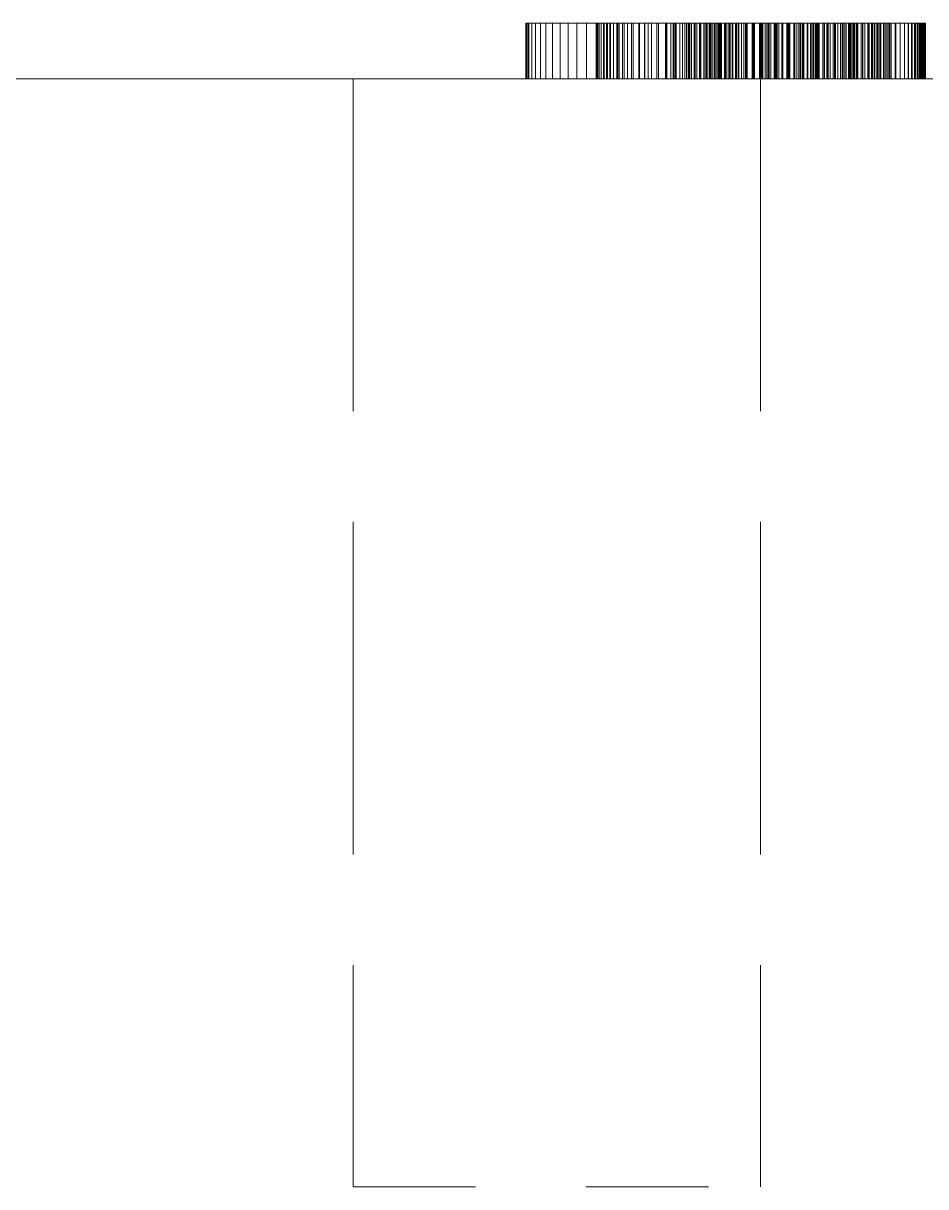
# Model space of a CAD drawing. Extents: x 23 to 587, y 4 to 413.
# Drawn here: x 466.975 to 467.789, y 193.924 to 194.974 of the extents above; entities that cross this region are included whole.
import ezdxf

# ---------------------------------------------------------------- set-up
doc = ezdxf.new("R2010")
doc.units = 0
doc.linetypes.add('DASHED', pattern=[15, 12, -3])
doc.layers.get('0').update_dxf_attribs({"lineweight": 13})

# ---------------------------------------------------------------- blocks, each defined once
blk = doc.blocks.new('BLOCK437')
at = {"color": 7, "linetype": 'DASHED', "lineweight": 13, "ltscale": 0.0025}
for p, q in [((-93.1317, 126.9), (-93.1317, 127)), ((-93.1316, 126.9), (-93.1316, 127)), ((-93.1302, 126.9), (-93.1302, 127)), ((-93.1298, 126.9), (-93.1298, 127)), ((-93.1269, 126.9), (-93.1269, 127)), ((-93.1263, 126.9), (-93.1263, 127)), ((-93.1212, 126.9), (-93.1212, 127)), ((-93.1143, 126.9), (-93.1143, 127)), ((-93.1058, 126.9), (-93.1058, 127)), ((-93.0956, 126.9), (-93.0956, 127)), ((-93.0837, 126.9), (-93.0837, 127)), ((-93.0703, 126.9), (-93.0703, 127)), ((-93.0556, 126.9), (-93.0556, 127)), ((-93.0397, 126.9), (-93.0397, 127)), ((-93.0225, 126.9), (-93.0225, 127)), ((-93.0049, 126.9), (-93.0049, 127)), ((-93.0041, 126.9), (-93.0041, 127)), ((-93.0041, 126.9), (-93.0041, 127)), ((-93.0041, 126.9), (-93.0041, 127)), ((-93.0023, 126.9), (-93.0023, 127)), ((-92.9997, 126.9), (-92.9997, 127)), ((-92.9962, 126.9), (-92.9962, 127)), ((-92.9919, 126.9), (-92.9919, 127)), ((-92.9906, 126.9), (-92.9906, 127)), ((-92.9866, 126.9), (-92.9866, 127)), ((-92.9844, 126.9), (-92.9844, 127)), ((-92.9805, 126.9), (-92.9805, 127)), ((-92.9794, 126.9), (-92.9794, 127)), ((-92.9735, 126.9), (-92.9735, 127)), ((-92.9675, 126.9), (-92.9675, 127)), ((-92.9657, 126.9), (-92.9657, 127)), ((-92.9634, 126.9), (-92.9634, 127)), ((-92.9573, 126.9), (-92.9573, 127)), ((-92.9547, 126.9), (-92.9547, 127)), ((-92.9482, 126.9), (-92.9482, 127)), ((-92.9411, 126.9), (-92.9411, 127)), ((-92.9411, 126.9), (-92.9411, 127)), ((-92.9384, 126.9), (-92.9384, 127)), ((-92.928, 126.9), (-92.928, 127)), ((-92.9266, 126.9), (-92.9266, 127)), ((-92.9176, 126.9), (-92.9176, 127)), ((-92.9169, 126.9), (-92.9169, 127)), ((-92.9114, 126.9), (-92.9114, 127)), ((-92.9051, 126.9), (-92.9051, 127)), ((-92.8953, 126.9), (-92.8953, 127)), ((-92.8928, 126.9), (-92.8928, 127)), ((-92.8927, 126.9), (-92.8927, 127)), ((-92.8796, 126.9), (-92.8796, 127)), ((-92.8785, 126.9), (-92.8785, 127)), ((-92.8776, 126.9), (-92.8776, 127)), ((-92.8701, 126.9), (-92.8701, 127)), ((-92.8658, 126.9), (-92.8658, 127)), ((-92.8648, 126.9), (-92.8648, 127)), ((-92.8622, 126.9), (-92.8622, 127)), ((-92.8608, 126.9), (-92.8608, 127)), ((-92.8538, 126.9), (-92.8538, 127)), ((-92.8492, 126.9), (-92.8492, 127)), ((-92.8451, 126.9), (-92.8451, 127)), ((-92.8422, 126.9), (-92.8422, 127)), ((-92.8388, 126.9), (-92.8388, 127)), ((-92.8374, 126.9), (-92.8374, 127)), ((-92.8358, 126.9), (-92.8358, 127)), ((-92.8328, 126.9), (-92.8328, 127)), ((-92.8283, 126.9), (-92.8283, 127)), ((-92.8262, 126.9), (-92.8262, 127)), ((-92.8231, 126.9), (-92.8231, 127)), ((-92.8182, 126.9), (-92.8182, 127)), ((-92.8166, 126.9), (-92.8166, 127)), ((-92.8161, 126.9), (-92.8161, 127)), ((-92.8105, 126.9), (-92.8105, 127)), ((-92.8084, 126.9), (-92.8084, 127)), ((-92.8057, 126.9), (-92.8057, 127)), ((-92.8036, 126.9), (-92.8036, 127)), ((-92.8006, 126.9), (-92.8006, 127)), ((-92.7991, 126.9), (-92.7991, 127)), ((-92.7977, 126.9), (-92.7977, 127)), ((-92.7947, 126.9), (-92.7947, 127)), ((-92.7912, 126.9), (-92.7912, 127)), ((-92.7902, 126.9), (-92.7902, 127)), ((-92.7873, 126.9), (-92.7873, 127)), ((-92.7848, 126.9), (-92.7848, 127)), ((-92.784, 126.9), (-92.784, 127)), ((-92.7837, 126.9), (-92.7837, 127)), ((-92.7836, 126.9), (-92.7836, 127)), ((-92.7834, 126.9), (-92.7834, 127)), ((-92.7817, 126.9), (-92.7817, 127)), ((-92.7805, 126.9), (-92.7805, 127)), ((-92.779, 126.9), (-92.779, 127)), ((-92.7735, 126.9), (-92.7735, 127)), ((-92.7717, 126.9), (-92.7717, 127)), ((-92.7692, 126.9), (-92.7692, 127)), ((-92.7658, 126.9), (-92.7658, 127)), ((-92.7639, 126.9), (-92.7639, 127)), ((-92.7633, 126.9), (-92.7633, 127)), ((-92.7598, 126.9), (-92.7598, 127)), ((-92.7585, 126.9), (-92.7585, 127)), ((-92.7581, 126.9), (-92.7581, 127)), ((-92.7538, 126.9), (-92.7538, 127)), ((-92.7516, 126.9), (-92.7516, 127)), ((-92.7489, 126.9), (-92.7489, 127)), ((-92.7477, 126.9), (-92.7477, 127)), ((-92.7426, 126.9), (-92.7426, 127)), ((-92.7386, 126.9), (-92.7386, 127)), ((-92.7356, 126.9), (-92.7356, 127)), ((-92.7353, 126.9), (-92.7353, 127)), ((-92.7339, 126.9), (-92.7339, 127)), ((-92.7326, 126.9), (-92.7326, 127)), ((-92.7237, 126.9), (-92.7237, 127)), ((-92.7227, 126.9), (-92.7227, 127)), ((-92.7215, 126.9), (-92.7215, 127)), ((-92.7204, 126.9), (-92.7204, 127)), ((-92.7191, 126.9), (-92.7191, 127)), ((-92.7099, 126.9), (-92.7099, 127)), ((-92.709, 126.9), (-92.709, 127)), ((-92.7077, 126.9), (-92.7077, 127)), ((-92.7061, 126.9), (-92.7061, 127)), ((-92.7044, 126.9), (-92.7044, 127)), ((-92.6999, 126.9), (-92.6999, 127)), ((-92.6969, 126.9), (-92.6969, 127)), ((-92.6948, 126.9), (-92.6948, 127)), ((-92.6926, 126.9), (-92.6926, 127)), ((-92.6897, 126.9), (-92.6897, 127)), ((-92.6836, 126.9), (-92.6836, 127)), ((-92.6833, 126.9), (-92.6833, 127)), ((-92.6817, 126.9), (-92.6817, 127)), ((-92.68, 126.9), (-92.68, 127)), ((-92.678, 126.9), (-92.678, 127)), ((-92.6751, 126.9), (-92.6751, 127)), ((-92.6701, 126.9), (-92.6701, 127)), ((-92.6695, 126.9), (-92.6695, 127)), ((-92.6683, 126.9), (-92.6683, 127)), ((-92.6607, 126.9), (-92.6607, 127)), ((-92.6594, 126.9), (-92.6594, 127)), ((-92.6584, 126.9), (-92.6584, 127)), ((-92.6574, 126.9), (-92.6574, 127)), ((-92.6564, 126.9), (-92.6564, 127)), ((-92.6556, 126.9), (-92.6556, 127)), ((-92.6483, 126.9), (-92.6483, 127)), ((-92.6475, 126.9), (-92.6475, 127)), ((-92.6463, 126.9), (-92.6463, 127)), ((-92.6428, 126.9), (-92.6428, 127)), ((-92.6392, 126.9), (-92.6392, 127)), ((-92.6384, 126.9), (-92.6384, 127)), ((-92.636, 126.9), (-92.636, 127)), ((-92.6329, 126.9), (-92.6329, 127)), ((-92.632, 126.9), (-92.632, 127)), ((-92.6311, 126.9), (-92.6311, 127)), ((-92.6301, 126.9), (-92.6301, 127)), ((-92.63, 126.9), (-92.63, 127)), ((-92.624, 126.9), (-92.624, 127)), ((-92.6229, 126.9), (-92.6229, 127)), ((-92.6182, 126.9), (-92.6182, 127)), ((-92.6179, 126.9), (-92.6179, 127)), ((-92.6179, 126.9), (-92.6179, 127)), ((-92.6173, 126.9), (-92.6173, 127)), ((-92.6169, 126.9), (-92.6169, 127)), ((-92.6136, 126.9), (-92.6136, 127)), ((-92.6128, 126.9), (-92.6128, 127)), ((-92.6121, 126.9), (-92.6121, 127)), ((-92.609, 126.9), (-92.609, 127)), ((-92.6085, 126.9), (-92.6085, 127)), ((-92.6065, 126.9), (-92.6065, 127)), ((-92.6065, 126.9), (-92.6065, 127)), ((-92.6062, 126.9), (-92.6062, 127)), ((-92.6055, 126.9), (-92.6055, 127)), ((-92.6052, 126.9), (-92.6052, 127)), ((-92.6051, 126.9), (-92.6051, 127)), ((-92.6031, 126.9), (-92.6031, 127)), ((-92.6022, 126.9), (-92.6022, 127)), ((-92.5959, 126.9), (-92.5959, 127)), ((-92.5937, 126.9), (-92.5937, 127)), ((-92.5929, 126.9), (-92.5929, 127)), ((-92.5885, 126.9), (-92.5885, 127)), ((-92.5875, 126.9), (-92.5875, 127)), ((-92.5874, 126.9), (-92.5874, 127)), ((-92.586, 126.9), (-92.586, 127)), ((-92.5829, 126.9), (-92.5829, 127)), ((-92.5769, 126.9), (-92.5769, 127)), ((-92.5745, 126.9), (-92.5745, 127)), ((-92.5738, 126.9), (-92.5738, 127)), ((-92.5731, 126.9), (-92.5731, 127)), ((-92.5731, 126.9), (-92.5731, 127)), ((-92.5729, 126.9), (-92.5729, 127)), ((-92.5685, 126.9), (-92.5685, 127)), ((-92.5642, 126.9), (-92.5642, 127)), ((-92.5611, 126.9), (-92.5611, 127)), ((-92.5608, 126.9), (-92.5608, 127)), ((-92.5593, 126.9), (-92.5593, 127)), ((-92.5593, 126.9), (-92.5593, 127)), ((-92.5564, 126.9), (-92.5564, 127)), ((-92.5564, 126.9), (-92.5564, 127)), ((-92.5539, 126.9), (-92.5539, 127)), ((-92.5495, 126.9), (-92.5495, 127)), ((-92.5481, 126.9), (-92.5481, 127)), ((-92.5479, 126.9), (-92.5479, 127)), ((-92.5467, 126.9), (-92.5467, 127)), ((-92.5458, 126.9), (-92.5458, 127)), ((-92.5436, 126.9), (-92.5436, 127)), ((-92.5429, 126.9), (-92.5429, 127)), ((-92.5406, 126.9), (-92.5406, 127)), ((-92.5388, 126.9), (-92.5388, 127)), ((-92.5387, 126.9), (-92.5387, 127)), ((-92.5358, 126.9), (-92.5358, 127)), ((-92.5357, 126.9), (-92.5357, 127)), ((-92.5357, 126.9), (-92.5357, 127)), ((-92.5351, 126.9), (-92.5351, 127)), ((-92.5338, 126.9), (-92.5338, 127)), ((-92.5337, 126.9), (-92.5337, 127)), ((-92.5328, 126.9), (-92.5328, 127)), ((-92.5328, 126.9), (-92.5328, 127)), ((-92.5327, 126.9), (-92.5327, 127)), ((-92.5265, 126.9), (-92.5265, 127)), ((-92.5245, 126.9), (-92.5245, 127)), ((-92.5238, 126.9), (-92.5238, 127)), ((-92.5202, 126.9), (-92.5202, 127)), ((-92.5148, 126.9), (-92.5148, 127)), ((-92.514, 126.9), (-92.514, 127)), ((-92.5125, 126.9), (-92.5125, 127)), ((-92.5081, 126.9), (-92.5081, 127)), ((-92.5062, 126.9), (-92.5062, 127)), ((-92.5031, 126.9), (-92.5031, 127)), ((-92.5017, 126.9), (-92.5017, 127)), ((-92.4986, 126.9), (-92.4986, 127)), ((-92.4964, 126.9), (-92.4964, 127)), ((-92.4939, 126.9), (-92.4939, 127)), ((-92.4919, 126.9), (-92.4919, 127)), ((-92.4914, 126.9), (-92.4914, 127)), ((-92.4863, 126.9), (-92.4863, 127)), ((-92.4863, 126.9), (-92.4863, 127)), ((-92.4853, 126.9), (-92.4853, 127)), ((-92.4819, 126.9), (-92.4819, 127)), ((-92.4818, 126.9), (-92.4818, 127)), ((-92.4817, 126.9), (-92.4817, 127)), ((-92.4785, 126.9), (-92.4785, 127)), ((-92.4785, 126.9), (-92.4785, 127)), ((-92.4763, 126.9), (-92.4763, 127)), ((-92.4763, 126.9), (-92.4763, 127)), ((-92.4751, 126.9), (-92.4751, 127)), ((-92.4751, 126.9), (-92.4751, 127)), ((-92.4749, 126.9), (-92.4749, 127)), ((-92.4725, 126.9), (-92.4725, 127)), ((-92.4653, 126.9), (-92.4653, 127)), ((-92.464, 126.9), (-92.464, 127)), ((-92.4565, 126.9), (-92.4565, 127)), ((-92.456, 126.9), (-92.456, 127)), ((-92.4487, 126.9), (-92.4487, 127)), ((-92.4484, 126.9), (-92.4484, 127)), ((-92.4419, 126.9), (-92.4419, 127)), ((-92.4411, 126.9), (-92.4411, 127)), ((-92.4359, 126.9), (-92.4359, 127)), ((-92.4345, 126.9), (-92.4345, 127)), ((-92.4304, 126.9), (-92.4304, 127)), ((-92.4288, 126.9), (-92.4288, 127)), ((-92.4255, 126.9), (-92.4255, 127)), ((-92.4237, 126.9), (-92.4237, 127)), ((-92.4212, 126.9), (-92.4212, 127)), ((-92.4194, 126.9), (-92.4194, 127)), ((-92.4175, 126.9), (-92.4175, 127)), ((-92.4159, 126.9), (-92.4159, 127)), ((-92.4144, 126.9), (-92.4144, 127)), ((-92.4131, 126.9), (-92.4131, 127)), ((-92.412, 126.9), (-92.412, 127)), ((-92.411, 126.9), (-92.411, 127)), ((-92.4103, 126.9), (-92.4103, 127))]:
    blk.add_line(p, q, dxfattribs=at)
at = {"color": 7, "linetype": 'DASHED', "lineweight": 13, "ltscale": 4.51329e-05}
blk.add_line((-93.1298, 127), (-93.1316, 127), dxfattribs=at)
at = {"color": 7, "linetype": 'DASHED', "lineweight": 13, "ltscale": 8.66004e-05}
blk.add_line((-93.1263, 127), (-93.1298, 127), dxfattribs=at)
at = {"color": 7, "linetype": 'DASHED', "lineweight": 13, "ltscale": 0.000129377}
blk.add_line((-93.1212, 127), (-93.1263, 127), dxfattribs=at)
at = {"color": 7, "linetype": 'DASHED', "lineweight": 13, "ltscale": 0.000171503}
blk.add_line((-93.1143, 127), (-93.1212, 127), dxfattribs=at)
at = {"color": 7, "linetype": 'DASHED', "lineweight": 13, "ltscale": 0.000212928}
blk.add_line((-93.1058, 127), (-93.1143, 127), dxfattribs=at)
at = {"color": 7, "linetype": 'DASHED', "lineweight": 13, "ltscale": 0.000255674}
blk.add_line((-93.0956, 127), (-93.1058, 127), dxfattribs=at)
at = {"color": 7, "linetype": 'DASHED', "lineweight": 13, "ltscale": 0.000297173}
blk.add_line((-93.0837, 127), (-93.0956, 127), dxfattribs=at)
at = {"color": 7, "linetype": 'DASHED', "lineweight": 13, "ltscale": 0.000334655}
blk.add_line((-93.0703, 127), (-93.0837, 127), dxfattribs=at)
at = {"color": 7, "linetype": 'DASHED', "lineweight": 13, "ltscale": 0.000366198}
blk.add_line((-93.0556, 127), (-93.0703, 127), dxfattribs=at)
at = {"color": 7, "linetype": 'DASHED', "lineweight": 13, "ltscale": 0.00039774}
blk.add_line((-93.0397, 127), (-93.0556, 127), dxfattribs=at)
at = {"color": 7, "linetype": 'DASHED', "lineweight": 13, "ltscale": 0.000429904}
blk.add_line((-93.0225, 127), (-93.0397, 127), dxfattribs=at)
at = {"color": 7, "linetype": 'DASHED', "lineweight": 13, "ltscale": 0.000460813}
blk.add_line((-93.0041, 127), (-93.0225, 127), dxfattribs=at)
at = {"color": 7, "linetype": 'DASHED', "lineweight": 13, "ltscale": 0.000492989}
blk.add_line((-92.9844, 127), (-93.0041, 127), dxfattribs=at)
at = {"color": 7, "linetype": 'DASHED', "lineweight": 13, "ltscale": 0.000525268}
blk.add_line((-92.9634, 127), (-92.9844, 127), dxfattribs=at)
at = {"color": 7, "linetype": 'DASHED', "lineweight": 13, "ltscale": 0.000556068}
blk.add_line((-92.9411, 127), (-92.9634, 127), dxfattribs=at)
at = {"color": 7, "linetype": 'DASHED', "lineweight": 13, "ltscale": 0.000588353}
blk.add_line((-92.9176, 127), (-92.9411, 127), dxfattribs=at)
at = {"color": 7, "linetype": 'DASHED', "lineweight": 13, "ltscale": 0.000619896}
blk.add_line((-92.8928, 127), (-92.9176, 127), dxfattribs=at)
at = {"color": 7, "linetype": 'DASHED', "lineweight": 13, "ltscale": 0.000698561}
blk.add_line((-92.8648, 127), (-92.8928, 127), dxfattribs=at)
at = {"color": 7, "linetype": 'DASHED', "lineweight": 13, "ltscale": 0.000686067}
blk.add_line((-92.8374, 127), (-92.8648, 127), dxfattribs=at)
at = {"color": 7, "linetype": 'DASHED', "lineweight": 13, "ltscale": 0.000673604}
blk.add_line((-92.8105, 127), (-92.8374, 127), dxfattribs=at)
at = {"color": 7, "linetype": 'DASHED', "lineweight": 13, "ltscale": 0.000661055}
blk.add_line((-92.784, 127), (-92.8105, 127), dxfattribs=at)
at = {"color": 7, "linetype": 'DASHED', "lineweight": 13, "ltscale": 0.000648464}
blk.add_line((-92.7581, 127), (-92.784, 127), dxfattribs=at)
at = {"color": 7, "linetype": 'DASHED', "lineweight": 13, "ltscale": 0.000635897}
blk.add_line((-92.7326, 127), (-92.7581, 127), dxfattribs=at)
at = {"color": 7, "linetype": 'DASHED', "lineweight": 13, "ltscale": 0.000622697}
blk.add_line((-92.7077, 127), (-92.7326, 127), dxfattribs=at)
at = {"color": 7, "linetype": 'DASHED', "lineweight": 13, "ltscale": 0.000610861}
blk.add_line((-92.6833, 127), (-92.7077, 127), dxfattribs=at)
at = {"color": 7, "linetype": 'DASHED', "lineweight": 13, "ltscale": 0.000597642}
blk.add_line((-92.6594, 127), (-92.6833, 127), dxfattribs=at)
at = {"color": 7, "linetype": 'DASHED', "lineweight": 13, "ltscale": 0.000585818}
blk.add_line((-92.636, 127), (-92.6594, 127), dxfattribs=at)
at = {"color": 7, "linetype": 'DASHED', "lineweight": 13, "ltscale": 0.000558091}
blk.add_line((-92.6136, 127), (-92.636, 127), dxfattribs=at)
at = {"color": 7, "linetype": 'DASHED', "lineweight": 13, "ltscale": 0.000517631}
blk.add_line((-92.5929, 127), (-92.6136, 127), dxfattribs=at)
at = {"color": 7, "linetype": 'DASHED', "lineweight": 13, "ltscale": 0.000477201}
blk.add_line((-92.5738, 127), (-92.5929, 127), dxfattribs=at)
at = {"color": 7, "linetype": 'DASHED', "lineweight": 13, "ltscale": 0.000435774}
blk.add_line((-92.5564, 127), (-92.5738, 127), dxfattribs=at)
at = {"color": 7, "linetype": 'DASHED', "lineweight": 13, "ltscale": 0.000394596}
blk.add_line((-92.5406, 127), (-92.5564, 127), dxfattribs=at)
at = {"color": 7, "linetype": 'DASHED', "lineweight": 13, "ltscale": 0.000353411}
blk.add_line((-92.5265, 127), (-92.5406, 127), dxfattribs=at)
at = {"color": 7, "linetype": 'DASHED', "lineweight": 13, "ltscale": 0.000313488}
blk.add_line((-92.514, 127), (-92.5265, 127), dxfattribs=at)
at = {"color": 7, "linetype": 'DASHED', "lineweight": 13, "ltscale": 0.000271531}
blk.add_line((-92.5031, 127), (-92.514, 127), dxfattribs=at)
at = {"color": 7, "linetype": 'DASHED', "lineweight": 13, "ltscale": 0.000231004}
blk.add_line((-92.4939, 127), (-92.5031, 127), dxfattribs=at)
at = {"color": 7, "linetype": 'DASHED', "lineweight": 13, "ltscale": 0.000189802}
blk.add_line((-92.4863, 127), (-92.4939, 127), dxfattribs=at)
at = {"color": 7, "linetype": 'DASHED', "lineweight": 13, "ltscale": 0.000111433}
blk.add_line((-92.4818, 127), (-92.4863, 127), dxfattribs=at)
at = {"color": 7, "linetype": 'DASHED', "lineweight": 13, "ltscale": 8.36927e-05}
blk.add_line((-92.4785, 127), (-92.4818, 127), dxfattribs=at)
at = {"color": 7, "linetype": 'DASHED', "lineweight": 13, "ltscale": 0.000228787}
blk.add_line((-92.4725, 127), (-92.4817, 127), dxfattribs=at)
at = {"color": 7, "linetype": 'DASHED', "lineweight": 13, "ltscale": 5.51309e-05}
blk.add_line((-92.4763, 127), (-92.4785, 127), dxfattribs=at)
at = {"color": 7, "linetype": 'DASHED', "lineweight": 13, "ltscale": 2.81391e-05}
blk.add_line((-92.4751, 127), (-92.4763, 127), dxfattribs=at)
at = {"color": 7, "linetype": 'DASHED', "lineweight": 13, "ltscale": 0.000214066}
blk.add_line((-92.464, 127), (-92.4725, 127), dxfattribs=at)
at = {"color": 7, "linetype": 'DASHED', "lineweight": 13, "ltscale": 0.000198675}
blk.add_line((-92.456, 127), (-92.464, 127), dxfattribs=at)
at = {"color": 7, "linetype": 'DASHED', "lineweight": 13, "ltscale": 0.000183125}
blk.add_line((-92.4487, 127), (-92.456, 127), dxfattribs=at)
at = {"color": 7, "linetype": 'DASHED', "lineweight": 13, "ltscale": 0.000168477}
blk.add_line((-92.4419, 127), (-92.4487, 127), dxfattribs=at)
at = {"color": 7, "linetype": 'DASHED', "lineweight": 13, "ltscale": 0.000152282}
blk.add_line((-92.4359, 127), (-92.4419, 127), dxfattribs=at)
at = {"color": 7, "linetype": 'DASHED', "lineweight": 13, "ltscale": 0.000137536}
blk.add_line((-92.4304, 127), (-92.4359, 127), dxfattribs=at)
at = {"color": 7, "linetype": 'DASHED', "lineweight": 13, "ltscale": 0.000122193}
blk.add_line((-92.4255, 127), (-92.4304, 127), dxfattribs=at)
at = {"color": 7, "linetype": 'DASHED', "lineweight": 13, "ltscale": 0.000106589}
blk.add_line((-92.4212, 127), (-92.4255, 127), dxfattribs=at)
at = {"color": 7, "linetype": 'DASHED', "lineweight": 13, "ltscale": 9.19709e-05}
blk.add_line((-92.4175, 127), (-92.4212, 127), dxfattribs=at)
at = {"color": 7, "linetype": 'DASHED', "lineweight": 13, "ltscale": 7.89338e-05}
blk.add_line((-92.4144, 127), (-92.4175, 127), dxfattribs=at)
at = {"color": 7, "linetype": 'DASHED', "lineweight": 13, "ltscale": 6.03709e-05}
blk.add_line((-92.412, 127), (-92.4144, 127), dxfattribs=at)
at = {"color": 7, "linetype": 'DASHED', "lineweight": 13, "ltscale": 4.15833e-05}
blk.add_line((-92.4103, 127), (-92.412, 127), dxfattribs=at)
at = {"color": 7, "linetype": 'DASHED', "lineweight": 13, "ltscale": 0.466421}
blk.add_line((-98.6378, 126.9), (-79.9809, 126.9), dxfattribs=at)
at = {"color": 7, "linetype": 'DASHED', "lineweight": 13, "ltscale": 0.12}
for p, q in [((-92.9809, 126.9), (-97.7809, 126.9)), ((-88.1809, 126.9), (-92.9809, 126.9))]:
    blk.add_line(p, q, dxfattribs=at)
at = {"color": 7, "linetype": 'DASHED', "lineweight": 13, "ltscale": 0.05}
for p, q in [((-93.4435, 126.9), (-93.4435, 124.9)), ((-92.7082, 126.9), (-92.7082, 124.9))]:
    blk.add_line(p, q, dxfattribs=at)
at = {"color": 7, "linetype": 'DASHED', "lineweight": 13, "ltscale": 0.018383}
blk.add_line((-93.4435, 124.9), (-92.7082, 124.9), dxfattribs=at)

msp = doc.modelspace()

# ---------------------------------------------------------------- block references
at = {"lineweight": 0, "xscale": 0.5, "yscale": 0.5, "zscale": 0.5}
msp.add_blockref('BLOCK437', (513.9942, 131.4737), dxfattribs=at)

doc.saveas('drawing.dxf')
